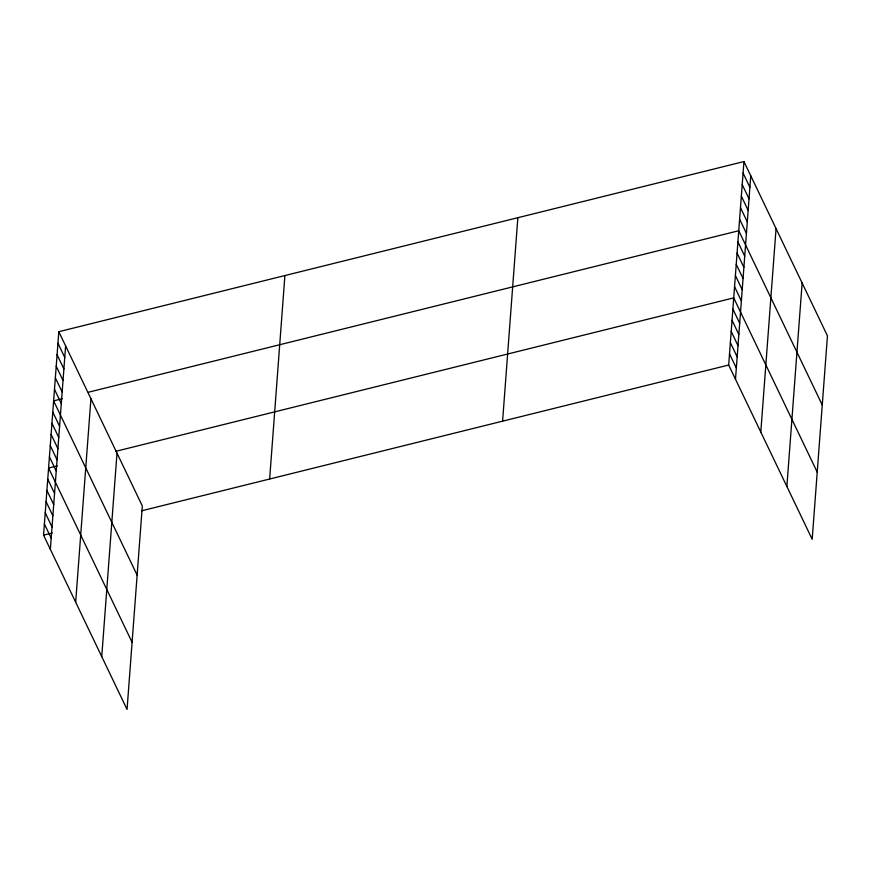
<?xml version="1.0" encoding="UTF-8"?>
<svg xmlns="http://www.w3.org/2000/svg" width="871" height="871" viewBox="0 0 871 871"><rect width="100%" height="100%" fill="white"/><g stroke="black" fill="none" stroke-linecap="round" stroke-linejoin="round"><path stroke-width="1.31" d="M58.814 331.699L142.321 505.975L127.057 709.44L43.55 535.153L58.814 331.699L743.943 161.56L827.45 335.847L812.186 539.301L728.679 365.025L743.943 161.56M50.355 549.361L65.619 345.907M75.668 602.188L90.932 398.733M101.744 656.614L117.008 453.149M269.64 479.006L284.904 275.552M502.589 421.161L517.853 217.706M735.494 379.233L750.758 175.779M760.797 432.06L776.061 228.594M786.872 486.486L802.137 283.021M62.32 398.711L53.621 400.867L137.128 575.154M88.407 392.233L738.76 230.739L822.257 405.026M57.279 465.854L48.591 468.01L132.087 642.297M115.669 451.352L733.72 297.882L817.227 472.158M43.55 535.153L52.249 532.998M141.69 510.787L728.679 365.025M743.083 173.089L749.887 187.309M742.223 184.619L749.027 198.838M741.352 196.149L748.156 210.357M740.492 207.679L747.296 221.887M739.621 219.209L746.436 233.417M737.922 241.931L744.727 256.139M737.084 253.123L743.888 267.332M736.235 264.305L743.05 278.524M735.396 275.497L742.212 289.716M734.558 286.69L741.373 300.898M732.881 309.074L739.686 323.283M732.043 320.267L738.848 334.475M731.205 331.448L738.009 345.667M730.366 342.641L737.171 356.849M729.517 353.833L736.333 368.041M57.954 343.228L64.759 357.437M57.083 354.758L63.899 368.966M56.223 366.288L63.028 380.496M55.352 377.818L62.168 392.026M54.492 389.337L61.297 403.556M52.783 412.059L59.598 426.267M51.944 423.252L58.76 437.46M51.106 434.444L57.911 448.652M50.268 445.636L57.072 459.844M49.429 456.818L56.234 471.037M47.753 479.202L54.557 493.411M46.903 490.395L53.719 504.603M46.065 501.587L52.881 515.795M45.227 512.769L52.042 526.988M44.388 523.961L51.193 538.18"/></g></svg>
